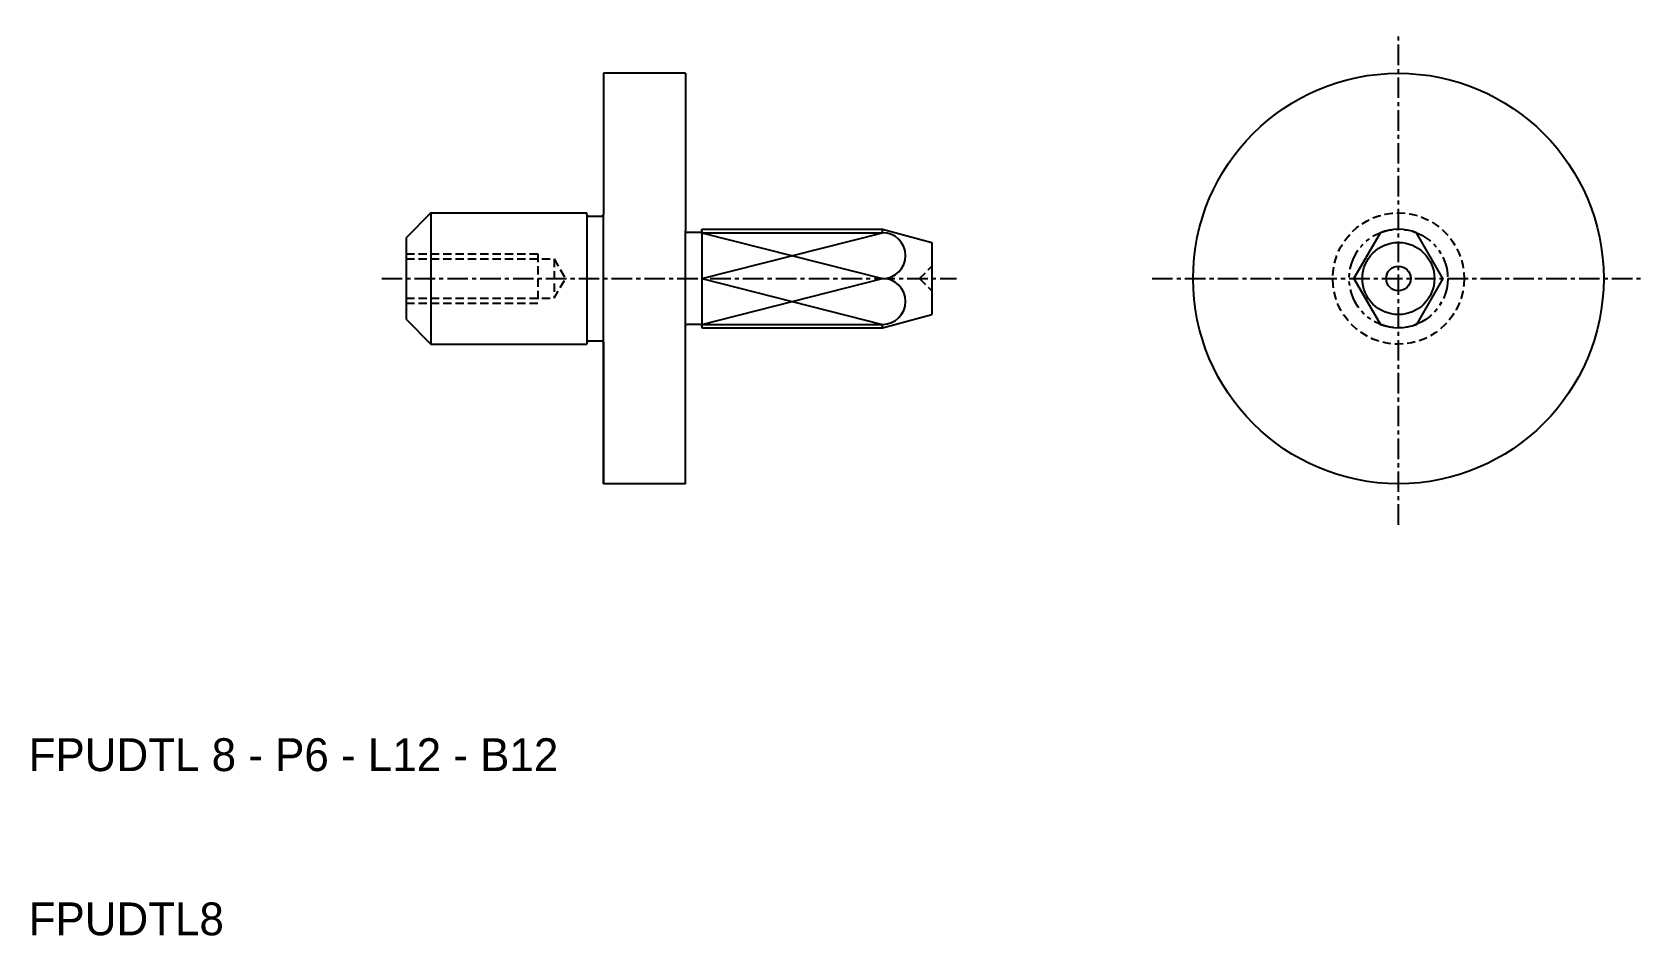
# Model space of a CAD drawing. Extents: x 10.2 to 108.4, y 10 to 65.
import ezdxf

# ---------------------------------------------------------------- set-up
doc = ezdxf.new("R2010")
doc.units = 0
for name, pattern in [('CENTER', [2, 1.25, -0.25, 0.25, -0.25]), ('DASHED', [0.75, 0.5, -0.25]), ('PHANTOM', [2.5, 1.25, -0.25, 0.25, -0.25, 0.25, -0.25])]:
    doc.linetypes.add(name, pattern=pattern)
doc.layers.get('0').update_dxf_attribs({"linetype": 'CONTINUOUS'})
doc.layers.add('CENTER', color=1, linetype='CENTER')

msp = doc.modelspace()

# ---------------------------------------------------------------- linework, layer by layer
at = {"color": 7, "linetype": 'CONTINUOUS'}
for p, q in [((45, 62.5), (45, 53.9)), ((50, 62.5), (45, 62.5)), ((50, 62.5), (50, 52.9)), ((34.5, 54), (33, 52.5)), ((34.5, 54), (34.5, 46)), ((34.5, 54), (44, 54)), ((44, 53.9), (44, 54)), ((44, 53.9), (44, 46.1)), ((44.1, 53.8), (44.9, 53.8)), ((45, 46.1), (45, 53.9)), ((33, 47.5), (33, 52.5)), ((50, 47.1), (50, 52.9)), ((50.9, 52.8), (50.1, 52.8)), ((51, 53), (62, 53)), ((51, 52.9), (51, 53)), ((51, 52.9), (51, 53)), ((51, 52.9), (51, 47.1)), ((51, 52.791), (62, 52.791)), ((62, 53), (65, 52.196)), ((62, 52.791), (62, 53)), ((65, 52.196), (65, 47.804)), ((90.701, 50), (92.312, 52.791)), ((96.124, 50), (94.512, 52.791)), ((90.701, 50), (92.312, 47.209)), ((96.124, 50), (94.512, 47.209)), ((33, 47.5), (34.5, 46)), ((50.9, 47.2), (50.1, 47.2)), ((51, 47.209), (62, 47.209)), ((62, 47), (65, 47.804)), ((62, 47), (62, 47.209)), ((44.1, 46.2), (44.9, 46.2)), ((50, 37.5), (50, 47.1)), ((51, 47.1), (51, 47)), ((51, 47), (62, 47)), ((34.5, 46), (44, 46)), ((44, 46.1), (44, 46)), ((45, 46.1), (45, 37.5)), ((45, 37.5), (45, 46.1)), ((50, 37.5), (45, 37.5))]:
    msp.add_line(p, q, dxfattribs=at)
at = {"color": 3, "linetype": 'CONTINUOUS'}
for p, q in [((51, 50), (62, 52.791)), ((51, 52.791), (62, 50)), ((51, 50), (62, 47.209)), ((51, 47.209), (62, 50))]:
    msp.add_line(p, q, dxfattribs=at)
at = {"color": 3, "linetype": 'DASHED'}
for p, q in [((33, 51.5), (41, 51.5)), ((33, 51.194), (42, 51.194)), ((41, 51.5), (41, 48.5)), ((42, 51.194), (42.689, 50)), ((42, 51.194), (42, 48.806)), ((64.25, 50), (65, 50.75)), ((42, 48.806), (42.689, 50)), ((64.25, 50), (65, 49.25)), ((33, 48.806), (42, 48.806)), ((33, 48.5), (41, 48.5))]:
    msp.add_line(p, q, dxfattribs=at)
at = {"color": 7, "linetype": 'CONTINUOUS'}
for radius in [12.5, 2.196, 0.75]:
    msp.add_circle((93.412, 50), radius, dxfattribs=at)
at = {"color": 3, "linetype": 'DASHED'}
msp.add_circle((93.412, 50), 4, dxfattribs=at)
at = {"color": 3, "linetype": 'PHANTOM'}
msp.add_circle((93.412, 50), 3, dxfattribs=at)
at = {"color": 7, "linetype": 'CONTINUOUS'}
for centre, radius, start, end in [((44.1, 53.9), 0.1, 180, 270), ((44.9, 53.9), 0.1, 270, 0), ((50.1, 52.9), 0.1, 180, 270), ((50.9, 52.9), 0.1, 270, 0), ((62, 51.396), 1.396, 270, 90), ((93.412, 50), 3, 68.48981, 111.51019), ((62, 48.604), 1.396, 270, 90), ((50.1, 47.1), 0.1, 90, 180), ((50.9, 47.1), 0.1, 0, 90), ((93.412, 50), 3, 248.48981, 291.51019), ((44.1, 46.1), 0.1, 90, 180), ((44.9, 46.1), 0.1, 0, 90)]:
    msp.add_arc(centre, radius, start, end, dxfattribs=at)
at = {"layer": 'CENTER', "color": 1, "linetype": 'CENTER'}
for p, q in [((93.412, 35), (93.412, 65)), ((31.5, 50), (66.5, 50)), ((78.412, 50), (108.412, 50))]:
    msp.add_line(p, q, dxfattribs=at)

# ---------------------------------------------------------------- texts
at = {"color": 7, "linetype": 'CONTINUOUS'}
for s, p in [('FPUDTL 8 - P6 - L12 - B12', (10, 20)), ('FPUDTL8', (10, 10))]:
    msp.add_text(s, height=2, dxfattribs=at).set_placement(p)

doc.saveas('drawing.dxf')
